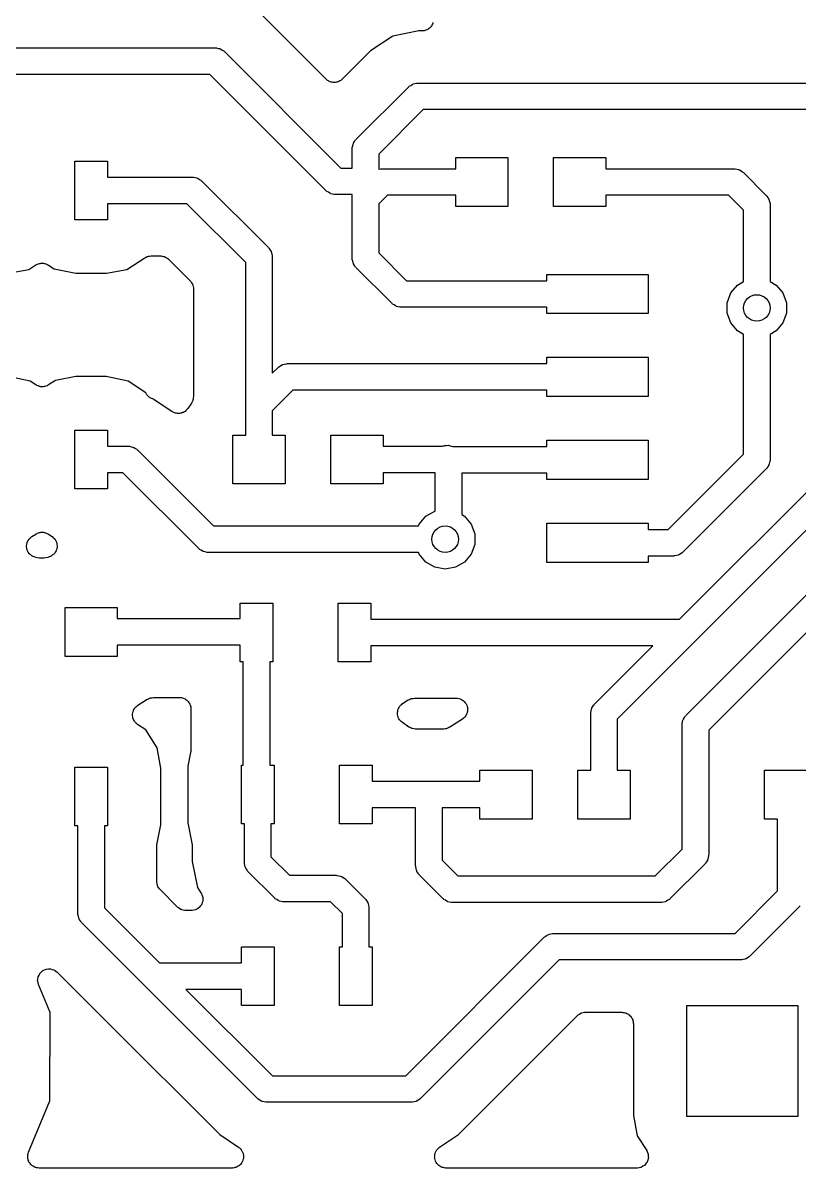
# Model space of a CAD drawing. Extents: x 91.5 to 190, y -113.6 to -60.2.
# Drawn here: x 107.87 to 119.75, y -112.73 to -95.19 of the extents above; entities that cross this region are included whole.
import ezdxf

# ---------------------------------------------------------------- set-up
doc = ezdxf.new("R2010")
doc.units = 0
doc.header["$MEASUREMENT"] = 0
doc.layers.add('BLACK', color=7, linetype='CONTINUOUS')

msp = doc.modelspace()

# ---------------------------------------------------------------- linework, layer by layer
at = {"layer": 'Black'}
for p, q in [((112.506, -96.0572), (111.532, -95.0829)), ((114.133, -95.2146), (114.127, -95.2291)), ((114.14, -95.2013), (114.133, -95.2146)), ((114.143, -95.1862), (114.14, -95.2013)), ((113.927, -95.3168), (113.527, -95.3963)), ((113.975, -95.3168), (113.927, -95.3168)), ((113.991, -95.3141), (113.975, -95.3168)), ((114.006, -95.3141), (113.991, -95.3141)), ((114.02, -95.3089), (114.006, -95.3141)), ((114.035, -95.3062), (114.02, -95.3089)), ((114.049, -95.2985), (114.035, -95.3062)), ((114.063, -95.2933), (114.049, -95.2985)), ((114.075, -95.2834), (114.063, -95.2933)), ((114.088, -95.2757), (114.075, -95.2834)), ((114.098, -95.264), (114.088, -95.2757)), ((114.11, -95.2541), (114.098, -95.264)), ((114.118, -95.2408), (114.11, -95.2541)), ((114.127, -95.2291), (114.118, -95.2408)), ((113.527, -95.3963), (113.188, -95.6229)), ((103.85, -95.5768), (110.81, -95.5768)), ((110.81, -95.5768), (110.819, -95.5784)), ((110.819, -95.5784), (110.828, -95.5776)), ((110.828, -95.5776), (110.853, -95.5844)), ((110.853, -95.5844), (110.879, -95.5891)), ((110.879, -95.5891), (110.887, -95.5935)), ((110.887, -95.5935), (110.896, -95.5958)), ((110.896, -95.5958), (110.918, -95.6111)), ((110.918, -95.6111), (110.941, -95.6243)), ((110.941, -95.6243), (110.946, -95.6312)), ((110.946, -95.6312), (110.954, -95.6363)), ((110.954, -95.6363), (112.734, -97.4168)), ((113.188, -95.6229), (112.754, -96.0572)), ((110.726, -95.9832), (103.934, -95.9832)), ((112.506, -97.7637), (110.726, -95.9832)), ((112.518, -96.066), (112.506, -96.0572)), ((112.529, -96.0768), (112.518, -96.066)), ((112.543, -96.0833), (112.529, -96.0768)), ((112.556, -96.0921), (112.543, -96.0833)), ((112.571, -96.0961), (112.556, -96.0921)), ((112.704, -96.0921), (112.689, -96.0961)), ((112.717, -96.0833), (112.704, -96.0921)), ((112.731, -96.0768), (112.717, -96.0833)), ((112.742, -96.066), (112.731, -96.0768)), ((112.754, -96.0572), (112.742, -96.066)), ((112.585, -96.1026), (112.571, -96.0961)), ((112.6, -96.1039), (112.585, -96.1026)), ((112.615, -96.1079), (112.6, -96.1039)), ((112.63, -96.1066), (112.615, -96.1079)), ((112.645, -96.1079), (112.63, -96.1066)), ((112.66, -96.1039), (112.645, -96.1079)), ((112.675, -96.1026), (112.66, -96.1039)), ((112.689, -96.0961), (112.675, -96.1026)), ((112.966, -96.9763), (113.766, -96.1763)), ((113.766, -96.1763), (113.774, -96.1712)), ((113.774, -96.1712), (113.779, -96.1643)), ((113.779, -96.1643), (113.802, -96.1511)), ((113.802, -96.1511), (113.824, -96.1358)), ((113.824, -96.1358), (113.833, -96.1335)), ((113.833, -96.1335), (113.841, -96.1291)), ((113.841, -96.1291), (113.867, -96.1244)), ((113.867, -96.1244), (113.892, -96.1176)), ((113.892, -96.1176), (113.901, -96.1184)), ((113.901, -96.1184), (113.91, -96.1168)), ((113.91, -96.1168), (120.04, -96.1168)), ((113.994, -96.5232), (113.313, -97.2042)), ((119.956, -96.5232), (113.994, -96.5232)), ((112.907, -97.12), (112.908, -97.1112)), ((112.907, -97.4168), (112.907, -97.12)), ((112.908, -97.1023), (112.914, -97.0767)), ((112.908, -97.1112), (112.908, -97.1023)), ((112.914, -97.0767), (112.919, -97.0505)), ((112.919, -97.0505), (112.924, -97.0428)), ((112.924, -97.0428), (112.926, -97.0341)), ((112.926, -97.0341), (112.941, -97.0124)), ((112.941, -97.0124), (112.954, -96.9894)), ((112.954, -96.9894), (112.961, -96.9836)), ((112.961, -96.9836), (112.966, -96.9763)), ((108.66, -98.21), (108.66, -97.31)), ((108.66, -97.31), (109.16, -97.31)), ((109.16, -97.31), (109.16, -97.5568)), ((113.313, -97.2042), (113.313, -97.4351)), ((114.49, -97.4268), (114.49, -97.255)), ((114.49, -97.255), (115.29, -97.255)), ((115.29, -97.255), (115.29, -98.005)), ((115.99, -98.005), (115.99, -97.255)), ((115.99, -97.255), (116.79, -97.255)), ((116.79, -97.255), (116.79, -97.4268)), ((112.734, -97.4168), (112.907, -97.4168)), ((113.313, -97.4351), (113.317, -97.4344)), ((113.317, -97.4344), (113.342, -97.4276)), ((113.342, -97.4276), (113.351, -97.4284)), ((113.351, -97.4284), (113.36, -97.4268)), ((113.36, -97.4268), (114.49, -97.4268)), ((116.79, -97.4268), (118.75, -97.4268)), ((118.75, -97.4268), (118.759, -97.4284)), ((118.759, -97.4284), (118.768, -97.4276)), ((118.768, -97.4276), (118.793, -97.4344)), ((118.793, -97.4344), (118.819, -97.4391)), ((118.819, -97.4391), (118.827, -97.4435)), ((118.827, -97.4435), (118.836, -97.4458)), ((118.836, -97.4458), (118.858, -97.4611)), ((118.858, -97.4611), (118.881, -97.4743)), ((118.881, -97.4743), (118.886, -97.4812)), ((118.886, -97.4812), (118.894, -97.4863)), ((118.894, -97.4863), (119.244, -97.8363)), ((109.16, -97.5568), (110.46, -97.5568)), ((110.46, -97.5568), (110.469, -97.5584)), ((110.469, -97.5584), (110.478, -97.5576)), ((110.478, -97.5576), (110.503, -97.5644)), ((110.503, -97.5644), (110.529, -97.5691)), ((110.529, -97.5691), (110.537, -97.5735)), ((110.537, -97.5735), (110.546, -97.5758)), ((110.546, -97.5758), (110.568, -97.5911)), ((110.568, -97.5911), (110.591, -97.6043)), ((110.591, -97.6043), (110.596, -97.6112)), ((110.596, -97.6112), (110.604, -97.6163)), ((110.604, -97.6163), (111.624, -98.6363)), ((112.514, -97.7688), (112.506, -97.7637)), ((112.519, -97.7757), (112.514, -97.7688)), ((112.542, -97.7889), (112.519, -97.7757)), ((112.564, -97.8042), (112.542, -97.7889)), ((112.573, -97.8065), (112.564, -97.8042)), ((112.581, -97.8109), (112.573, -97.8065)), ((112.607, -97.8156), (112.581, -97.8109)), ((112.632, -97.8224), (112.607, -97.8156)), ((112.641, -97.8216), (112.632, -97.8224)), ((112.65, -97.8232), (112.641, -97.8216)), ((112.907, -97.8232), (112.65, -97.8232)), ((112.907, -97.88), (112.907, -97.8232)), ((113.444, -97.8332), (113.313, -97.9642)), ((114.49, -97.8332), (113.444, -97.8332)), ((114.49, -98.005), (114.49, -97.8332)), ((118.666, -97.8332), (116.79, -97.8332)), ((116.79, -97.8332), (116.79, -98.005)), ((118.897, -98.0642), (118.666, -97.8332)), ((119.244, -97.8363), (119.249, -97.8436)), ((119.249, -97.8436), (119.256, -97.8494)), ((110.376, -97.9632), (109.16, -97.9632)), ((109.16, -97.9632), (109.16, -98.21)), ((111.277, -98.8642), (110.376, -97.9632)), ((112.907, -97.9), (112.907, -97.88)), ((112.907, -98.8), (112.907, -97.9)), ((113.313, -97.9642), (113.313, -98.7158)), ((115.29, -98.005), (114.49, -98.005)), ((116.79, -98.005), (115.99, -98.005)), ((119.256, -97.8494), (119.269, -97.8724)), ((119.269, -97.8724), (119.284, -97.8941)), ((119.284, -97.8941), (119.286, -97.9028)), ((119.286, -97.9028), (119.291, -97.9105)), ((119.291, -97.9105), (119.296, -97.9367)), ((119.296, -97.9367), (119.302, -97.9623)), ((119.302, -97.9623), (119.302, -97.9712)), ((119.302, -97.9712), (119.303, -97.98)), ((119.303, -97.98), (119.303, -99.1554)), ((118.897, -99.1554), (118.897, -98.0642)), ((109.16, -98.21), (108.66, -98.21)), ((111.624, -98.6363), (111.629, -98.6436)), ((111.629, -98.6436), (111.636, -98.6494)), ((111.636, -98.6494), (111.649, -98.6724)), ((111.649, -98.6724), (111.664, -98.6941)), ((111.664, -98.6941), (111.666, -98.7028)), ((111.666, -98.7028), (111.671, -98.7105)), ((111.671, -98.7105), (111.676, -98.7367)), ((113.313, -98.7158), (113.739, -99.1418)), ((108.064, -98.9006), (108.074, -98.8964)), ((108.074, -98.8964), (108.083, -98.89)), ((108.083, -98.89), (108.102, -98.8847)), ((108.102, -98.8847), (108.12, -98.8771)), ((108.12, -98.8771), (108.131, -98.8765)), ((108.131, -98.8765), (108.142, -98.8736)), ((108.142, -98.8736), (108.161, -98.8751)), ((108.161, -98.8751), (108.181, -98.8741)), ((108.181, -98.8741), (108.191, -98.8774)), ((108.191, -98.8774), (108.202, -98.8782)), ((108.202, -98.8782), (108.22, -98.8863)), ((108.22, -98.8863), (108.239, -98.8922)), ((108.239, -98.8922), (108.248, -98.8988)), ((109.455, -98.9705), (109.734, -98.7911)), ((109.734, -98.7911), (109.752, -98.7836)), ((109.752, -98.7836), (109.769, -98.7738)), ((109.769, -98.7738), (109.78, -98.7718)), ((109.78, -98.7718), (109.79, -98.7675)), ((109.79, -98.7675), (109.81, -98.7666)), ((109.81, -98.7666), (109.829, -98.7632)), ((109.829, -98.7632), (109.972, -98.7632)), ((109.972, -98.7632), (109.979, -98.7645)), ((109.979, -98.7645), (109.987, -98.7639)), ((109.987, -98.7639), (110.009, -98.7698)), ((110.009, -98.7698), (110.032, -98.7738)), ((110.032, -98.7738), (110.038, -98.7776)), ((110.038, -98.7776), (110.046, -98.7796)), ((110.046, -98.7796), (110.065, -98.7928)), ((110.065, -98.7928), (110.085, -98.8043)), ((110.085, -98.8043), (110.09, -98.8102)), ((110.09, -98.8102), (110.096, -98.8146)), ((110.096, -98.8146), (110.425, -99.1441)), ((111.277, -101.05), (111.277, -98.8642)), ((111.676, -98.7367), (111.682, -98.7623)), ((111.682, -98.7623), (111.682, -98.7712)), ((111.682, -98.7712), (111.683, -98.78)), ((111.683, -98.78), (111.683, -100.559)), ((112.908, -98.8088), (112.907, -98.8)), ((112.908, -98.8177), (112.908, -98.8088)), ((112.914, -98.8433), (112.908, -98.8177)), ((112.919, -98.8695), (112.914, -98.8433)), ((112.924, -98.8772), (112.919, -98.8695)), ((112.926, -98.8859), (112.924, -98.8772)), ((112.941, -98.9076), (112.926, -98.8859)), ((107.644, -99.0291), (107.955, -98.9705)), ((107.955, -98.9705), (108.064, -98.9006)), ((108.248, -98.8988), (108.258, -98.9033)), ((108.258, -98.9033), (108.343, -98.9613)), ((108.343, -98.9613), (108.678, -99.0291)), ((108.678, -99.0291), (109.144, -99.0291)), ((109.144, -99.0291), (109.455, -98.9705)), ((112.954, -98.9306), (112.941, -98.9076)), ((112.961, -98.9364), (112.954, -98.9306)), ((112.966, -98.9437), (112.961, -98.9364)), ((113.511, -99.4887), (112.966, -98.9437)), ((115.885, -99.1418), (115.885, -99.045)), ((115.885, -99.045), (117.435, -99.045)), ((117.435, -99.045), (117.435, -99.645)), ((110.425, -99.1441), (110.43, -99.1505)), ((110.43, -99.1505), (110.436, -99.1554)), ((110.436, -99.1554), (110.447, -99.1753)), ((110.447, -99.1753), (110.46, -99.1941)), ((110.46, -99.1941), (110.462, -99.2015)), ((110.462, -99.2015), (110.466, -99.2082)), ((110.466, -99.2082), (110.47, -99.2308)), ((110.47, -99.2308), (110.476, -99.2529)), ((113.739, -99.1418), (115.885, -99.1418)), ((118.703, -99.3305), (118.805, -99.2084)), ((118.805, -99.2084), (118.897, -99.1554)), ((119.303, -99.1554), (119.395, -99.2084)), ((119.395, -99.2084), (119.497, -99.3305)), ((110.476, -99.2529), (110.475, -99.2606)), ((110.475, -99.2606), (110.477, -99.2682)), ((110.477, -99.2682), (110.477, -100.917)), ((118.648, -99.4803), (118.703, -99.3305)), ((119.497, -99.3305), (119.552, -99.4803)), ((113.519, -99.4938), (113.511, -99.4887)), ((113.524, -99.5007), (113.519, -99.4938)), ((113.547, -99.5139), (113.524, -99.5007)), ((113.569, -99.5292), (113.547, -99.5139)), ((113.578, -99.5315), (113.569, -99.5292)), ((113.586, -99.5359), (113.578, -99.5315)), ((113.612, -99.5406), (113.586, -99.5359)), ((113.637, -99.5474), (113.612, -99.5406)), ((113.646, -99.5466), (113.637, -99.5474)), ((113.655, -99.5482), (113.646, -99.5466)), ((115.885, -99.5482), (113.655, -99.5482)), ((115.885, -99.645), (115.885, -99.5482)), ((118.648, -99.6397), (118.648, -99.4803)), ((119.552, -99.4803), (119.552, -99.6397)), ((117.435, -99.645), (115.885, -99.645)), ((118.703, -99.7895), (118.648, -99.6397)), ((119.552, -99.6397), (119.497, -99.7895)), ((118.805, -99.9116), (118.703, -99.7895)), ((118.897, -99.9646), (118.805, -99.9116)), ((119.395, -99.9116), (119.303, -99.9646)), ((119.497, -99.7895), (119.395, -99.9116)), ((118.897, -101.796), (118.897, -99.9646)), ((119.303, -99.9646), (119.303, -101.88)), ((111.683, -100.559), (111.771, -100.471)), ((111.771, -100.471), (111.779, -100.466)), ((111.779, -100.466), (111.784, -100.459)), ((111.784, -100.459), (111.807, -100.446)), ((111.807, -100.446), (111.829, -100.431)), ((111.829, -100.431), (111.838, -100.429)), ((111.838, -100.429), (111.846, -100.424)), ((111.846, -100.424), (111.872, -100.419)), ((111.872, -100.419), (111.897, -100.413)), ((111.897, -100.413), (111.906, -100.413)), ((111.906, -100.413), (111.915, -100.412)), ((111.915, -100.412), (115.885, -100.412)), ((115.885, -100.412), (115.885, -100.315)), ((115.885, -100.315), (117.435, -100.315)), ((117.435, -100.315), (117.435, -100.915)), ((107.977, -100.679), (107.642, -100.611)), ((108.676, -100.611), (108.365, -100.67)), ((109.142, -100.611), (108.676, -100.611)), ((109.477, -100.679), (109.142, -100.611)), ((108.062, -100.737), (107.977, -100.679)), ((108.072, -100.741), (108.062, -100.737)), ((108.081, -100.748), (108.072, -100.741)), ((108.1, -100.754), (108.081, -100.748)), ((108.118, -100.762), (108.1, -100.754)), ((108.129, -100.763), (108.118, -100.762)), ((108.139, -100.766), (108.129, -100.763)), ((108.159, -100.765), (108.139, -100.766)), ((108.178, -100.766), (108.159, -100.765)), ((108.189, -100.763), (108.178, -100.766)), ((108.2, -100.763), (108.189, -100.763)), ((108.218, -100.755), (108.2, -100.763)), ((108.237, -100.75), (108.218, -100.755)), ((108.246, -100.744), (108.237, -100.75)), ((108.256, -100.739), (108.246, -100.744)), ((108.365, -100.67), (108.256, -100.739)), ((109.745, -100.861), (109.477, -100.679)), ((111.999, -100.818), (111.683, -101.134)), ((115.885, -100.818), (111.999, -100.818)), ((115.885, -100.915), (115.885, -100.818)), ((109.757, -100.881), (109.745, -100.861)), ((109.763, -100.888), (109.757, -100.881)), ((109.768, -100.896), (109.763, -100.888)), ((109.784, -100.91), (109.768, -100.896)), ((109.798, -100.925), (109.784, -100.91)), ((109.807, -100.93), (109.798, -100.925)), ((109.814, -100.936), (109.807, -100.93)), ((109.834, -100.944), (109.814, -100.936)), ((109.853, -100.953), (109.834, -100.944)), ((109.859, -100.954), (109.853, -100.953)), ((110.147, -101.146), (109.859, -100.954)), ((110.455, -100.996), (110.446, -101.016)), ((110.466, -100.977), (110.455, -100.996)), ((110.468, -100.968), (110.466, -100.977)), ((110.471, -100.96), (110.468, -100.968)), ((110.473, -100.938), (110.471, -100.96)), ((110.477, -100.917), (110.473, -100.938)), ((117.435, -100.915), (115.885, -100.915)), ((110.16, -101.152), (110.147, -101.146)), ((110.172, -101.16), (110.16, -101.152)), ((110.188, -101.164), (110.172, -101.16)), ((110.203, -101.171), (110.188, -101.164)), ((110.217, -101.172), (110.203, -101.171)), ((110.231, -101.175), (110.217, -101.172)), ((110.247, -101.174), (110.231, -101.175)), ((110.263, -101.175), (110.247, -101.174)), ((110.277, -101.171), (110.263, -101.175)), ((110.292, -101.169), (110.277, -101.171)), ((110.306, -101.162), (110.292, -101.169)), ((110.322, -101.158), (110.306, -101.162)), ((110.333, -101.149), (110.322, -101.158)), ((110.347, -101.143), (110.333, -101.149)), ((110.358, -101.131), (110.347, -101.143)), ((110.371, -101.122), (110.358, -101.131)), ((110.379, -101.11), (110.371, -101.122)), ((110.389, -101.099), (110.379, -101.11)), ((110.446, -101.016), (110.389, -101.099)), ((111.277, -101.505), (111.277, -101.05)), ((111.683, -101.134), (111.683, -101.505)), ((108.66, -102.33), (108.66, -101.43)), ((108.66, -101.43), (109.16, -101.43)), ((109.16, -101.43), (109.16, -101.677)), ((111.08, -102.255), (111.08, -101.505)), ((111.08, -101.505), (111.277, -101.505)), ((111.683, -101.505), (111.88, -101.505)), ((111.88, -101.505), (111.88, -102.255)), ((112.58, -102.255), (112.58, -101.505)), ((112.58, -101.505), (113.38, -101.505)), ((113.38, -101.505), (113.38, -101.677)), ((109.16, -101.677), (109.48, -101.677)), ((109.48, -101.677), (109.489, -101.678)), ((109.489, -101.678), (109.498, -101.678)), ((109.498, -101.678), (109.523, -101.684)), ((109.523, -101.684), (109.549, -101.689)), ((109.549, -101.689), (109.557, -101.694)), ((109.557, -101.694), (109.566, -101.696)), ((109.566, -101.696), (109.588, -101.711)), ((113.38, -101.677), (114.29, -101.677)), ((114.29, -101.677), (114.307, -101.669)), ((114.307, -101.669), (114.316, -101.668)), ((114.316, -101.668), (114.325, -101.665)), ((114.325, -101.665), (114.351, -101.665)), ((114.351, -101.665), (114.378, -101.663)), ((114.378, -101.663), (114.386, -101.665)), ((114.386, -101.665), (114.395, -101.665)), ((114.395, -101.665), (114.42, -101.674)), ((114.42, -101.674), (114.446, -101.681)), ((114.446, -101.681), (114.447, -101.682)), ((114.447, -101.682), (115.885, -101.682)), ((115.885, -101.682), (115.885, -101.585)), ((115.885, -101.585), (117.435, -101.585)), ((117.435, -101.585), (117.435, -102.185)), ((109.588, -101.711), (109.611, -101.724)), ((109.611, -101.724), (109.616, -101.731)), ((109.616, -101.731), (109.624, -101.736)), ((109.624, -101.736), (110.784, -102.897)), ((117.741, -102.952), (118.897, -101.796)), ((117.916, -104.327), (120.501, -101.741)), ((119.244, -102.024), (117.969, -103.299)), ((119.249, -102.016), (119.244, -102.024)), ((119.256, -102.011), (119.249, -102.016)), ((119.269, -101.988), (119.256, -102.011)), ((119.284, -101.966), (119.269, -101.988)), ((119.286, -101.957), (119.284, -101.966)), ((119.291, -101.949), (119.286, -101.957)), ((119.296, -101.923), (119.291, -101.949)), ((119.302, -101.898), (119.296, -101.923)), ((119.303, -101.88), (119.302, -101.889)), ((119.302, -101.889), (119.302, -101.898)), ((109.396, -102.083), (109.16, -102.083)), ((109.16, -102.083), (109.16, -102.33)), ((110.556, -103.244), (109.396, -102.083)), ((114.177, -102.083), (113.38, -102.083)), ((113.38, -102.083), (113.38, -102.255)), ((114.177, -102.668), (114.177, -102.083)), ((115.885, -102.088), (114.583, -102.088)), ((114.583, -102.088), (114.583, -102.724)), ((115.885, -102.185), (115.885, -102.088)), ((117.435, -102.185), (115.885, -102.185)), ((120.729, -102.088), (118.144, -104.674)), ((109.16, -102.33), (108.66, -102.33)), ((111.88, -102.255), (111.08, -102.255)), ((113.38, -102.255), (112.58, -102.255)), ((113.933, -102.871), (114.035, -102.748)), ((114.035, -102.748), (114.173, -102.669)), ((114.173, -102.669), (114.177, -102.668)), ((114.583, -102.724), (114.625, -102.748)), ((114.625, -102.748), (114.727, -102.871)), ((110.784, -102.897), (113.923, -102.897)), ((113.923, -102.897), (113.933, -102.871)), ((114.727, -102.871), (114.782, -103.02)), ((115.885, -103.455), (115.885, -102.855)), ((115.885, -102.855), (117.435, -102.855)), ((117.435, -102.855), (117.435, -102.952)), ((107.946, -103.124), (107.957, -103.102)), ((107.957, -103.102), (107.961, -103.098)), ((107.961, -103.098), (107.965, -103.092)), ((107.965, -103.092), (107.984, -103.077)), ((107.984, -103.077), (108.001, -103.061)), ((108.001, -103.061), (108.064, -103.021)), ((108.064, -103.021), (108.074, -103.016)), ((108.074, -103.016), (108.083, -103.01)), ((108.083, -103.01), (108.102, -103.005)), ((108.102, -103.005), (108.12, -102.997)), ((108.12, -102.997), (108.131, -102.997)), ((108.131, -102.997), (108.142, -102.994)), ((108.142, -102.994), (108.161, -102.995)), ((108.161, -102.995), (108.181, -102.994)), ((108.181, -102.994), (108.191, -102.997)), ((108.191, -102.997), (108.202, -102.998)), ((108.202, -102.998), (108.22, -103.006)), ((108.22, -103.006), (108.239, -103.012)), ((108.239, -103.012), (108.248, -103.019)), ((108.248, -103.019), (108.258, -103.023)), ((108.258, -103.023), (108.313, -103.061)), ((108.313, -103.061), (108.33, -103.077)), ((108.33, -103.077), (108.347, -103.092)), ((108.347, -103.092), (108.351, -103.098)), ((108.351, -103.098), (108.357, -103.104)), ((108.357, -103.104), (108.367, -103.124)), ((114.782, -103.02), (114.782, -103.18)), ((117.435, -102.952), (117.741, -102.952)), ((118.016, -105.796), (120.801, -103.011)), ((107.921, -103.204), (107.926, -103.18)), ((107.922, -103.21), (107.921, -103.204)), ((107.921, -103.217), (107.922, -103.21)), ((107.926, -103.24), (107.921, -103.217)), ((107.926, -103.18), (107.929, -103.156)), ((107.93, -103.264), (107.926, -103.24)), ((107.929, -103.156), (107.932, -103.151)), ((107.933, -103.27), (107.93, -103.264)), ((107.932, -103.151), (107.933, -103.144)), ((107.933, -103.144), (107.946, -103.124)), ((107.935, -103.276), (107.933, -103.27)), ((107.948, -103.297), (107.935, -103.276)), ((108.374, -103.278), (108.361, -103.297)), ((108.367, -103.124), (108.378, -103.144)), ((108.376, -103.271), (108.374, -103.278)), ((108.38, -103.264), (108.376, -103.271)), ((108.378, -103.144), (108.38, -103.152)), ((108.38, -103.152), (108.383, -103.159)), ((108.384, -103.242), (108.38, -103.264)), ((108.383, -103.159), (108.385, -103.181)), ((108.389, -103.219), (108.384, -103.242)), ((108.385, -103.181), (108.39, -103.204)), ((108.39, -103.204), (108.388, -103.212)), ((108.388, -103.212), (108.389, -103.219)), ((110.564, -103.249), (110.556, -103.244)), ((110.569, -103.256), (110.564, -103.249)), ((110.592, -103.269), (110.569, -103.256)), ((110.614, -103.284), (110.592, -103.269)), ((114.782, -103.18), (114.727, -103.329)), ((107.959, -103.318), (107.948, -103.297)), ((107.964, -103.322), (107.959, -103.318)), ((107.968, -103.328), (107.964, -103.322)), ((107.987, -103.342), (107.968, -103.328)), ((108.005, -103.358), (107.987, -103.342)), ((108.011, -103.36), (108.005, -103.358)), ((108.016, -103.364), (108.011, -103.36)), ((108.039, -103.372), (108.016, -103.364)), ((108.062, -103.38), (108.039, -103.372)), ((108.113, -103.391), (108.062, -103.38)), ((108.118, -103.391), (108.113, -103.391)), ((108.12, -103.392), (108.118, -103.391)), ((108.121, -103.392), (108.12, -103.392)), ((108.126, -103.393), (108.121, -103.392)), ((108.15, -103.392), (108.126, -103.393)), ((108.174, -103.392), (108.15, -103.392)), ((108.178, -103.391), (108.174, -103.392)), ((108.181, -103.391), (108.178, -103.391)), ((108.185, -103.39), (108.181, -103.391)), ((108.187, -103.39), (108.185, -103.39)), ((108.247, -103.379), (108.187, -103.39)), ((108.187, -103.39), (108.187, -103.39)), ((108.268, -103.37), (108.247, -103.379)), ((108.29, -103.364), (108.268, -103.37)), ((108.296, -103.36), (108.29, -103.364)), ((108.304, -103.357), (108.296, -103.36)), ((108.321, -103.342), (108.304, -103.357)), ((108.34, -103.329), (108.321, -103.342)), ((108.344, -103.322), (108.34, -103.329)), ((108.35, -103.317), (108.344, -103.322)), ((108.361, -103.297), (108.35, -103.317)), ((110.623, -103.286), (110.614, -103.284)), ((110.631, -103.291), (110.623, -103.286)), ((110.657, -103.296), (110.631, -103.291)), ((110.682, -103.302), (110.657, -103.296)), ((110.691, -103.302), (110.682, -103.302)), ((110.7, -103.303), (110.691, -103.302)), ((113.923, -103.303), (110.7, -103.303)), ((113.933, -103.329), (113.923, -103.303)), ((114.035, -103.452), (113.933, -103.329)), ((114.173, -103.531), (114.035, -103.452)), ((114.625, -103.452), (114.487, -103.531)), ((114.727, -103.329), (114.625, -103.452)), ((117.435, -103.455), (115.885, -103.455)), ((117.825, -103.358), (117.435, -103.358)), ((117.435, -103.358), (117.435, -103.455)), ((117.834, -103.357), (117.825, -103.358)), ((117.843, -103.357), (117.834, -103.357)), ((117.868, -103.351), (117.843, -103.357)), ((117.894, -103.346), (117.868, -103.351)), ((117.902, -103.341), (117.894, -103.346)), ((117.911, -103.339), (117.902, -103.341)), ((117.933, -103.324), (117.911, -103.339)), ((117.956, -103.311), (117.933, -103.324)), ((117.961, -103.304), (117.956, -103.311)), ((117.969, -103.299), (117.961, -103.304)), ((121.029, -103.358), (118.363, -106.024)), ((114.33, -103.559), (114.173, -103.531)), ((114.487, -103.531), (114.33, -103.559)), ((108.51, -104.895), (108.51, -104.145)), ((108.51, -104.145), (109.31, -104.145)), ((109.31, -104.145), (109.31, -104.317)), ((111.19, -104.317), (111.19, -104.08)), ((111.19, -104.08), (111.69, -104.08)), ((111.69, -104.08), (111.69, -104.98)), ((112.69, -104.98), (112.69, -104.08)), ((112.69, -104.08), (113.19, -104.08)), ((113.19, -104.08), (113.19, -104.327)), ((109.31, -104.317), (111.19, -104.317)), ((113.19, -104.327), (116.49, -104.327)), ((116.49, -104.327), (117.04, -104.327)), ((117.04, -104.327), (117.916, -104.327)), ((118.144, -104.674), (116.963, -105.854)), ((111.19, -104.723), (109.31, -104.723)), ((109.31, -104.723), (109.31, -104.895)), ((111.19, -104.98), (111.19, -104.723)), ((113.19, -104.733), (113.19, -104.98)), ((116.49, -104.733), (113.19, -104.733)), ((117.04, -104.733), (116.49, -104.733)), ((116.616, -105.626), (117.509, -104.733)), ((117.509, -104.733), (117.04, -104.733)), ((109.31, -104.895), (108.51, -104.895)), ((111.237, -104.98), (111.19, -104.98)), ((111.237, -106.56), (111.237, -104.98)), ((111.69, -104.98), (111.643, -104.98)), ((111.643, -104.98), (111.643, -106.56)), ((113.19, -104.98), (112.69, -104.98)), ((109.624, -105.644), (109.768, -105.551)), ((109.768, -105.551), (109.786, -105.544)), ((109.786, -105.544), (109.802, -105.534)), ((109.802, -105.534), (109.813, -105.532)), ((109.813, -105.532), (109.824, -105.528)), ((109.824, -105.528), (109.843, -105.527)), ((109.843, -105.527), (109.862, -105.523)), ((109.862, -105.523), (110.261, -105.523)), ((110.261, -105.523), (110.276, -105.526)), ((110.276, -105.526), (110.292, -105.526)), ((110.292, -105.526), (110.306, -105.531)), ((110.306, -105.531), (110.321, -105.534)), ((110.321, -105.534), (110.335, -105.541)), ((110.335, -105.541), (110.349, -105.547)), ((110.349, -105.547), (110.361, -105.557)), ((110.361, -105.557), (110.374, -105.564)), ((113.678, -105.616), (113.764, -105.561)), ((113.764, -105.561), (113.782, -105.554)), ((113.782, -105.554), (113.799, -105.544)), ((113.799, -105.544), (113.81, -105.542)), ((113.81, -105.542), (113.82, -105.538)), ((113.82, -105.538), (113.84, -105.537)), ((113.84, -105.537), (113.859, -105.533)), ((113.859, -105.533), (114.498, -105.533)), ((114.498, -105.533), (114.509, -105.535)), ((114.509, -105.535), (114.52, -105.535)), ((114.52, -105.535), (114.539, -105.54)), ((114.539, -105.54), (114.558, -105.544)), ((114.558, -105.544), (114.568, -105.549)), ((114.568, -105.549), (114.578, -105.553)), ((114.578, -105.553), (114.594, -105.564)), ((109.551, -105.739), (109.556, -105.729)), ((109.556, -105.729), (109.559, -105.719)), ((109.559, -105.719), (109.57, -105.703)), ((109.57, -105.703), (109.579, -105.685)), ((109.579, -105.685), (109.587, -105.678)), ((109.587, -105.678), (109.593, -105.668)), ((109.593, -105.668), (109.609, -105.657)), ((109.609, -105.657), (109.624, -105.644)), ((110.374, -105.564), (110.384, -105.576)), ((110.384, -105.576), (110.396, -105.586)), ((110.396, -105.586), (110.403, -105.599)), ((110.403, -105.599), (110.413, -105.611)), ((110.413, -105.611), (110.419, -105.625)), ((110.419, -105.625), (110.426, -105.639)), ((110.426, -105.639), (110.429, -105.654)), ((110.429, -105.654), (110.434, -105.668)), ((110.434, -105.668), (110.434, -105.684)), ((110.434, -105.684), (110.437, -105.699)), ((110.437, -105.699), (110.437, -106.333)), ((113.598, -105.751), (113.603, -105.732)), ((113.603, -105.732), (113.605, -105.712)), ((113.605, -105.712), (113.61, -105.702)), ((113.61, -105.702), (113.613, -105.692)), ((113.613, -105.692), (113.624, -105.675)), ((113.624, -105.675), (113.633, -105.658)), ((113.633, -105.658), (113.641, -105.65)), ((113.641, -105.65), (113.648, -105.641)), ((113.648, -105.641), (113.664, -105.63)), ((113.664, -105.63), (113.678, -105.616)), ((114.594, -105.564), (114.611, -105.574)), ((114.611, -105.574), (114.618, -105.583)), ((114.618, -105.583), (114.627, -105.59)), ((114.627, -105.59), (114.637, -105.606)), ((114.637, -105.606), (114.65, -105.621)), ((114.65, -105.621), (114.654, -105.631)), ((114.654, -105.631), (114.66, -105.641)), ((114.66, -105.641), (114.664, -105.66)), ((114.664, -105.66), (114.671, -105.678)), ((114.671, -105.678), (114.671, -105.689)), ((114.671, -105.689), (114.673, -105.7)), ((114.673, -105.7), (114.671, -105.72)), ((114.671, -105.72), (114.671, -105.739)), ((116.558, -105.752), (116.564, -105.727)), ((116.564, -105.727), (116.569, -105.701)), ((116.569, -105.701), (116.574, -105.693)), ((116.574, -105.693), (116.576, -105.684)), ((116.576, -105.684), (116.591, -105.662)), ((116.591, -105.662), (116.604, -105.639)), ((116.604, -105.639), (116.611, -105.634)), ((116.611, -105.634), (116.616, -105.626)), ((109.543, -105.8), (109.545, -105.789)), ((109.548, -105.819), (109.543, -105.8)), ((109.544, -105.778), (109.549, -105.759)), ((109.545, -105.789), (109.544, -105.778)), ((109.55, -105.839), (109.548, -105.819)), ((109.549, -105.759), (109.551, -105.739)), ((109.555, -105.848), (109.55, -105.839)), ((109.557, -105.859), (109.555, -105.848)), ((109.568, -105.876), (109.557, -105.859)), ((109.576, -105.893), (109.568, -105.876)), ((109.584, -105.901), (109.576, -105.893)), ((109.59, -105.91), (109.584, -105.901)), ((109.606, -105.922), (109.59, -105.91)), ((113.599, -105.762), (113.598, -105.751)), ((113.598, -105.772), (113.599, -105.762)), ((113.602, -105.792), (113.598, -105.772)), ((113.604, -105.811), (113.602, -105.792)), ((113.609, -105.821), (113.604, -105.811)), ((113.611, -105.832), (113.609, -105.821)), ((113.622, -105.849), (113.611, -105.832)), ((113.63, -105.866), (113.622, -105.849)), ((113.638, -105.874), (113.63, -105.866)), ((113.644, -105.883), (113.638, -105.874)), ((113.66, -105.895), (113.644, -105.883)), ((113.674, -105.909), (113.66, -105.895)), ((113.772, -105.976), (113.674, -105.909)), ((114.593, -105.856), (114.402, -105.979)), ((114.601, -105.849), (114.593, -105.856)), ((114.611, -105.843), (114.601, -105.849)), ((114.623, -105.828), (114.611, -105.843)), ((114.638, -105.815), (114.623, -105.828)), ((114.643, -105.805), (114.638, -105.815)), ((114.65, -105.796), (114.643, -105.805)), ((114.657, -105.778), (114.65, -105.796)), ((114.666, -105.761), (114.657, -105.778)), ((114.667, -105.75), (114.666, -105.761)), ((114.671, -105.739), (114.667, -105.75)), ((116.557, -105.77), (116.558, -105.761)), ((116.557, -106.635), (116.557, -105.77)), ((116.558, -105.761), (116.558, -105.752)), ((116.963, -105.854), (116.963, -106.635)), ((117.958, -105.922), (117.964, -105.897)), ((117.964, -105.897), (117.969, -105.871)), ((117.969, -105.871), (117.974, -105.863)), ((117.974, -105.863), (117.976, -105.854)), ((117.976, -105.854), (117.991, -105.832)), ((117.991, -105.832), (118.004, -105.809)), ((118.004, -105.809), (118.011, -105.804)), ((118.011, -105.804), (118.016, -105.796)), ((109.62, -105.936), (109.606, -105.922)), ((109.745, -106.021), (109.62, -105.936)), ((109.92, -106.295), (109.745, -106.021)), ((113.792, -105.985), (113.772, -105.976)), ((113.811, -105.996), (113.792, -105.985)), ((113.82, -105.998), (113.811, -105.996)), ((113.828, -106.001), (113.82, -105.998)), ((113.85, -106.003), (113.828, -106.001)), ((113.871, -106.007), (113.85, -106.003)), ((114.308, -106.007), (113.871, -106.007)), ((114.327, -106.003), (114.308, -106.007)), ((114.346, -106.002), (114.327, -106.003)), ((114.357, -105.998), (114.346, -106.002)), ((114.368, -105.996), (114.357, -105.998)), ((114.384, -105.986), (114.368, -105.996)), ((114.402, -105.979), (114.384, -105.986)), ((117.957, -105.94), (117.958, -105.931)), ((117.957, -107.846), (117.957, -105.94)), ((117.958, -105.931), (117.958, -105.922)), ((118.363, -106.024), (118.363, -107.93)), ((109.979, -106.606), (109.92, -106.295)), ((110.433, -106.368), (110.391, -106.578)), ((110.434, -106.351), (110.433, -106.368)), ((110.437, -106.333), (110.434, -106.351)), ((108.66, -107.49), (108.66, -106.59)), ((108.66, -106.59), (109.16, -106.59)), ((109.16, -106.59), (109.16, -107.49)), ((109.979, -107.472), (109.979, -106.606)), ((110.391, -106.578), (110.391, -107.444)), ((111.21, -107.46), (111.21, -106.56)), ((111.21, -106.56), (111.237, -106.56)), ((111.643, -106.56), (111.71, -106.56)), ((111.71, -106.56), (111.71, -107.46)), ((112.71, -107.46), (112.71, -106.56)), ((112.71, -106.56), (113.21, -106.56)), ((113.21, -106.56), (113.21, -106.807)), ((114.86, -106.635), (115.66, -106.635)), ((114.86, -106.807), (114.86, -106.635)), ((115.66, -106.635), (115.66, -107.385)), ((116.36, -107.385), (116.36, -106.635)), ((116.36, -106.635), (116.557, -106.635)), ((116.963, -106.635), (117.16, -106.635)), ((117.16, -106.635), (117.16, -107.385)), ((119.22, -107.385), (119.22, -106.635)), ((119.22, -106.635), (120.02, -106.635)), ((113.21, -106.807), (114.08, -106.807)), ((114.08, -106.807), (114.86, -106.807)), ((113.877, -107.213), (113.21, -107.213)), ((113.21, -107.213), (113.21, -107.46)), ((113.877, -108.1), (113.877, -107.213)), ((114.86, -107.213), (114.283, -107.213)), ((114.283, -107.213), (114.283, -108.016)), ((114.86, -107.385), (114.86, -107.213)), ((108.707, -107.49), (108.66, -107.49)), ((108.707, -108.83), (108.707, -107.49)), ((109.16, -107.49), (109.113, -107.49)), ((109.113, -107.49), (109.113, -108.746)), ((109.917, -107.781), (109.979, -107.472)), ((110.391, -107.444), (110.454, -107.778)), ((111.257, -107.46), (111.21, -107.46)), ((111.257, -108.05), (111.257, -107.46)), ((111.71, -107.46), (111.663, -107.46)), ((111.663, -107.46), (111.663, -107.966)), ((113.21, -107.46), (112.71, -107.46)), ((115.66, -107.385), (114.86, -107.385)), ((117.16, -107.385), (116.36, -107.385)), ((119.417, -107.385), (119.22, -107.385)), ((119.417, -108.486), (119.417, -107.385)), ((109.913, -107.815), (109.916, -107.798)), ((109.913, -108.342), (109.913, -107.815)), ((109.916, -107.798), (109.917, -107.781)), ((110.454, -107.778), (110.454, -107.794)), ((110.454, -107.794), (110.457, -107.81)), ((110.457, -107.81), (110.457, -108.033)), ((111.663, -107.966), (111.944, -108.247)), ((114.283, -108.016), (114.524, -108.257)), ((117.546, -108.257), (117.957, -107.846)), ((118.344, -108.016), (118.329, -108.038)), ((118.346, -108.007), (118.344, -108.016)), ((118.351, -107.999), (118.346, -108.007)), ((118.356, -107.973), (118.351, -107.999)), ((118.362, -107.948), (118.356, -107.973)), ((118.363, -107.93), (118.362, -107.939)), ((118.362, -107.939), (118.362, -107.948)), ((110.457, -108.033), (110.536, -108.433)), ((111.258, -108.059), (111.257, -108.05)), ((111.258, -108.068), (111.258, -108.059)), ((111.264, -108.093), (111.258, -108.068)), ((111.269, -108.119), (111.264, -108.093)), ((111.274, -108.127), (111.269, -108.119)), ((111.276, -108.136), (111.274, -108.127)), ((111.291, -108.158), (111.276, -108.136)), ((111.304, -108.181), (111.291, -108.158)), ((111.311, -108.186), (111.304, -108.181)), ((111.316, -108.194), (111.311, -108.186)), ((113.878, -108.109), (113.877, -108.1)), ((113.878, -108.118), (113.878, -108.109)), ((113.884, -108.143), (113.878, -108.118)), ((113.889, -108.169), (113.884, -108.143)), ((113.894, -108.177), (113.889, -108.169)), ((113.896, -108.186), (113.894, -108.177)), ((113.911, -108.208), (113.896, -108.186)), ((118.304, -108.074), (117.774, -108.604)), ((118.309, -108.066), (118.304, -108.074)), ((118.316, -108.061), (118.309, -108.066)), ((118.329, -108.038), (118.316, -108.061)), ((109.915, -108.349), (109.913, -108.342)), ((109.914, -108.357), (109.915, -108.349)), ((109.92, -108.379), (109.914, -108.357)), ((111.716, -108.594), (111.316, -108.194)), ((111.944, -108.247), (112.66, -108.247)), ((112.66, -108.247), (112.669, -108.248)), ((112.669, -108.248), (112.678, -108.248)), ((112.678, -108.248), (112.703, -108.254)), ((112.703, -108.254), (112.729, -108.259)), ((112.729, -108.259), (112.737, -108.264)), ((112.737, -108.264), (112.746, -108.266)), ((112.746, -108.266), (112.768, -108.281)), ((112.768, -108.281), (112.791, -108.294)), ((112.791, -108.294), (112.796, -108.301)), ((112.796, -108.301), (112.804, -108.306)), ((112.804, -108.306), (113.104, -108.606)), ((113.924, -108.231), (113.911, -108.208)), ((113.931, -108.236), (113.924, -108.231)), ((113.936, -108.244), (113.931, -108.236)), ((114.296, -108.604), (113.936, -108.244)), ((114.524, -108.257), (117.546, -108.257)), ((109.924, -108.402), (109.92, -108.379)), ((109.928, -108.408), (109.924, -108.402)), ((109.93, -108.416), (109.928, -108.408)), ((109.943, -108.435), (109.93, -108.416)), ((109.954, -108.455), (109.943, -108.435)), ((109.96, -108.46), (109.954, -108.455)), ((109.965, -108.466), (109.96, -108.46)), ((110.234, -108.735), (109.965, -108.466)), ((110.536, -108.433), (110.591, -108.514)), ((110.591, -108.514), (110.593, -108.519)), ((110.593, -108.519), (110.597, -108.524)), ((110.597, -108.524), (110.605, -108.547)), ((118.766, -109.137), (119.417, -108.486)), ((110.581, -108.718), (110.566, -108.738)), ((110.597, -108.699), (110.581, -108.718)), ((110.599, -108.694), (110.597, -108.699)), ((110.602, -108.689), (110.599, -108.694)), ((110.609, -108.665), (110.602, -108.689)), ((110.605, -108.547), (110.615, -108.57)), ((110.618, -108.642), (110.609, -108.665)), ((110.615, -108.57), (110.616, -108.575)), ((110.616, -108.575), (110.618, -108.581)), ((110.618, -108.581), (110.618, -108.606)), ((110.618, -108.606), (110.619, -108.63)), ((110.619, -108.63), (110.618, -108.636)), ((110.618, -108.636), (110.618, -108.642)), ((111.724, -108.599), (111.716, -108.594)), ((111.729, -108.606), (111.724, -108.599)), ((111.752, -108.619), (111.729, -108.606)), ((111.774, -108.634), (111.752, -108.619)), ((111.783, -108.636), (111.774, -108.634)), ((111.791, -108.641), (111.783, -108.636)), ((111.817, -108.646), (111.791, -108.641)), ((111.842, -108.652), (111.817, -108.646)), ((111.851, -108.652), (111.842, -108.652)), ((111.86, -108.653), (111.851, -108.652)), ((112.576, -108.653), (111.86, -108.653)), ((112.757, -108.834), (112.576, -108.653)), ((113.104, -108.606), (113.109, -108.614)), ((113.109, -108.614), (113.116, -108.619)), ((113.116, -108.619), (113.129, -108.642)), ((113.129, -108.642), (113.144, -108.664)), ((113.144, -108.664), (113.146, -108.673)), ((113.146, -108.673), (113.151, -108.681)), ((113.151, -108.681), (113.156, -108.707)), ((113.156, -108.707), (113.162, -108.732)), ((114.304, -108.609), (114.296, -108.604)), ((114.309, -108.616), (114.304, -108.609)), ((114.332, -108.629), (114.309, -108.616)), ((114.354, -108.644), (114.332, -108.629)), ((114.363, -108.646), (114.354, -108.644)), ((114.371, -108.651), (114.363, -108.646)), ((114.397, -108.656), (114.371, -108.651)), ((114.422, -108.662), (114.397, -108.656)), ((114.431, -108.662), (114.422, -108.662)), ((114.44, -108.663), (114.431, -108.662)), ((117.63, -108.663), (114.44, -108.663)), ((117.639, -108.662), (117.63, -108.663)), ((117.648, -108.662), (117.639, -108.662)), ((117.673, -108.656), (117.648, -108.662)), ((117.699, -108.651), (117.673, -108.656)), ((117.707, -108.646), (117.699, -108.651)), ((117.716, -108.644), (117.707, -108.646)), ((117.738, -108.629), (117.716, -108.644)), ((117.761, -108.616), (117.738, -108.629)), ((117.766, -108.609), (117.761, -108.616)), ((117.774, -108.604), (117.766, -108.609)), ((119.764, -108.714), (118.994, -109.484)), ((108.708, -108.839), (108.707, -108.83)), ((108.708, -108.848), (108.708, -108.839)), ((108.714, -108.873), (108.708, -108.848)), ((108.719, -108.899), (108.714, -108.873)), ((109.113, -108.746), (109.954, -109.587)), ((110.24, -108.74), (110.234, -108.735)), ((110.245, -108.746), (110.24, -108.74)), ((110.265, -108.757), (110.245, -108.746)), ((110.284, -108.77), (110.265, -108.757)), ((110.292, -108.772), (110.284, -108.77)), ((110.298, -108.776), (110.292, -108.772)), ((110.321, -108.78), (110.298, -108.776)), ((110.343, -108.786), (110.321, -108.78)), ((110.351, -108.785), (110.343, -108.786)), ((110.358, -108.787), (110.351, -108.785)), ((110.445, -108.787), (110.358, -108.787)), ((110.45, -108.786), (110.445, -108.787)), ((110.456, -108.786), (110.45, -108.786)), ((110.48, -108.781), (110.456, -108.786)), ((110.505, -108.776), (110.48, -108.781)), ((110.51, -108.773), (110.505, -108.776)), ((110.515, -108.772), (110.51, -108.773)), ((110.536, -108.758), (110.515, -108.772)), ((110.557, -108.746), (110.536, -108.758)), ((110.561, -108.741), (110.557, -108.746)), ((110.566, -108.738), (110.561, -108.741)), ((112.757, -109.34), (112.757, -108.834)), ((113.162, -108.732), (113.162, -108.741)), ((113.162, -108.741), (113.163, -108.75)), ((113.163, -108.75), (113.163, -109.34)), ((108.724, -108.907), (108.719, -108.899)), ((108.726, -108.916), (108.724, -108.907)), ((108.741, -108.938), (108.726, -108.916)), ((108.754, -108.961), (108.741, -108.938)), ((108.761, -108.966), (108.754, -108.961)), ((108.766, -108.974), (108.761, -108.966)), ((109.726, -109.934), (108.766, -108.974)), ((113.726, -111.317), (115.846, -109.196)), ((115.846, -109.196), (115.854, -109.191)), ((115.854, -109.191), (115.859, -109.184)), ((115.859, -109.184), (115.882, -109.171)), ((115.882, -109.171), (115.904, -109.156)), ((115.904, -109.156), (115.913, -109.154)), ((115.913, -109.154), (115.921, -109.149)), ((115.921, -109.149), (115.947, -109.144)), ((115.947, -109.144), (115.972, -109.138)), ((115.972, -109.138), (115.981, -109.138)), ((115.981, -109.138), (115.99, -109.137)), ((115.99, -109.137), (118.766, -109.137)), ((111.21, -109.587), (111.21, -109.34)), ((111.21, -109.34), (111.71, -109.34)), ((111.71, -109.34), (111.71, -110.24)), ((112.71, -110.24), (112.71, -109.34)), ((112.71, -109.34), (112.757, -109.34)), ((113.163, -109.34), (113.21, -109.34)), ((113.21, -109.34), (113.21, -110.24)), ((109.954, -109.587), (111.21, -109.587)), ((116.074, -109.543), (113.954, -111.664)), ((118.85, -109.543), (116.074, -109.543)), ((118.859, -109.542), (118.85, -109.543)), ((118.868, -109.542), (118.859, -109.542)), ((118.893, -109.536), (118.868, -109.542)), ((118.919, -109.531), (118.893, -109.536)), ((118.927, -109.526), (118.919, -109.531)), ((118.936, -109.524), (118.927, -109.526)), ((118.958, -109.509), (118.936, -109.524)), ((118.981, -109.496), (118.958, -109.509)), ((118.986, -109.489), (118.981, -109.496)), ((118.994, -109.484), (118.986, -109.489)), ((108.112, -109.777), (108.123, -109.753)), ((108.123, -109.753), (108.126, -109.75)), ((108.126, -109.75), (108.128, -109.747)), ((108.128, -109.747), (108.147, -109.729)), ((108.147, -109.729), (108.166, -109.71)), ((108.166, -109.71), (108.17, -109.708)), ((108.17, -109.708), (108.173, -109.706)), ((108.173, -109.706), (108.197, -109.695)), ((108.197, -109.695), (108.221, -109.684)), ((108.221, -109.684), (108.225, -109.684)), ((108.225, -109.684), (108.229, -109.682)), ((108.229, -109.682), (108.256, -109.681)), ((108.256, -109.681), (108.282, -109.679)), ((108.282, -109.679), (108.286, -109.68)), ((108.286, -109.68), (108.29, -109.68)), ((108.29, -109.68), (108.315, -109.688)), ((108.315, -109.688), (108.341, -109.695)), ((108.341, -109.695), (108.344, -109.697)), ((108.344, -109.697), (108.348, -109.698)), ((108.348, -109.698), (108.369, -109.714)), ((108.369, -109.714), (108.391, -109.73)), ((108.391, -109.73), (109.161, -110.499)), ((108.091, -109.861), (108.095, -109.835)), ((108.092, -109.865), (108.091, -109.861)), ((108.092, -109.869), (108.092, -109.865)), ((108.099, -109.895), (108.092, -109.869)), ((108.095, -109.835), (108.097, -109.808)), ((108.097, -109.808), (108.099, -109.805)), ((108.099, -109.801), (108.112, -109.777)), ((108.099, -109.805), (108.099, -109.801)), ((108.105, -109.921), (108.099, -109.895)), ((108.281, -110.347), (108.105, -109.921)), ((111.456, -111.664), (109.726, -109.934)), ((111.21, -109.993), (110.361, -109.993)), ((110.361, -109.993), (111.684, -111.317)), ((111.21, -110.24), (111.21, -109.993)), ((111.71, -110.24), (111.21, -110.24)), ((113.21, -110.24), (112.71, -110.24)), ((118.03, -111.94), (118.03, -110.24)), ((118.03, -110.24), (119.73, -110.24)), ((119.73, -110.24), (119.73, -111.94)), ((108.279, -111.699), (108.281, -110.347)), ((114.532, -112.217), (116.354, -110.395)), ((116.354, -110.395), (116.36, -110.39)), ((116.36, -110.39), (116.365, -110.384)), ((116.365, -110.384), (116.385, -110.373)), ((116.385, -110.373), (116.404, -110.36)), ((116.404, -110.36), (116.412, -110.358)), ((116.412, -110.358), (116.418, -110.354)), ((116.418, -110.354), (116.441, -110.35)), ((116.441, -110.35), (116.463, -110.344)), ((116.463, -110.344), (116.471, -110.345)), ((116.471, -110.345), (116.478, -110.343)), ((116.478, -110.343), (117.035, -110.343)), ((117.035, -110.343), (117.051, -110.346)), ((117.051, -110.346), (117.066, -110.346)), ((117.066, -110.346), (117.08, -110.351)), ((117.08, -110.351), (117.095, -110.354)), ((117.095, -110.354), (117.109, -110.361)), ((117.109, -110.361), (117.123, -110.367)), ((117.123, -110.367), (117.135, -110.377)), ((117.135, -110.377), (117.148, -110.384)), ((117.148, -110.384), (117.158, -110.396)), ((117.158, -110.396), (117.17, -110.406)), ((117.17, -110.406), (117.178, -110.419)), ((117.178, -110.419), (117.187, -110.431)), ((117.187, -110.431), (117.193, -110.445)), ((117.193, -110.445), (117.2, -110.459)), ((117.2, -110.459), (117.203, -110.474)), ((109.161, -110.499), (110.878, -112.217)), ((117.203, -110.474), (117.208, -110.488)), ((117.208, -110.488), (117.208, -110.504)), ((117.208, -110.504), (117.211, -110.519)), ((117.211, -110.519), (117.211, -111.924)), ((111.684, -111.317), (113.726, -111.317)), ((107.952, -112.487), (108.279, -111.699)), ((111.464, -111.669), (111.456, -111.664)), ((111.469, -111.676), (111.464, -111.669)), ((111.492, -111.689), (111.469, -111.676)), ((111.514, -111.704), (111.492, -111.689)), ((113.918, -111.689), (113.896, -111.704)), ((113.941, -111.676), (113.918, -111.689)), ((113.946, -111.669), (113.941, -111.676)), ((113.954, -111.664), (113.946, -111.669)), ((111.523, -111.706), (111.514, -111.704)), ((111.531, -111.711), (111.523, -111.706)), ((111.557, -111.716), (111.531, -111.711)), ((111.582, -111.722), (111.557, -111.716)), ((111.591, -111.722), (111.582, -111.722)), ((111.6, -111.723), (111.591, -111.722)), ((113.81, -111.723), (111.6, -111.723)), ((113.819, -111.722), (113.81, -111.723)), ((113.828, -111.722), (113.819, -111.722)), ((113.853, -111.716), (113.828, -111.722)), ((113.879, -111.711), (113.853, -111.716)), ((113.887, -111.706), (113.879, -111.711)), ((113.896, -111.704), (113.887, -111.706)), ((117.211, -111.924), (117.27, -112.235)), ((119.73, -111.94), (118.03, -111.94)), ((110.878, -112.217), (111.165, -112.409)), ((114.245, -112.409), (114.532, -112.217)), ((117.27, -112.235), (117.414, -112.46)), ((107.939, -112.547), (107.941, -112.535)), ((107.941, -112.566), (107.939, -112.547)), ((107.941, -112.524), (107.948, -112.506)), ((107.941, -112.535), (107.941, -112.524)), ((107.941, -112.585), (107.941, -112.566)), ((107.948, -112.506), (107.952, -112.487)), ((111.165, -112.409), (111.172, -112.415)), ((111.172, -112.415), (111.18, -112.42)), ((111.18, -112.42), (111.194, -112.436)), ((111.194, -112.436), (111.209, -112.451)), ((111.209, -112.451), (111.213, -112.459)), ((111.213, -112.459), (111.219, -112.467)), ((111.219, -112.467), (111.227, -112.487)), ((111.227, -112.487), (111.236, -112.505)), ((111.236, -112.505), (111.237, -112.515)), ((111.237, -112.515), (111.24, -112.524)), ((111.24, -112.524), (111.24, -112.545)), ((111.24, -112.545), (111.243, -112.566)), ((111.243, -112.566), (111.24, -112.575)), ((111.24, -112.575), (111.24, -112.585)), ((114.167, -112.566), (114.17, -112.545)), ((114.17, -112.575), (114.167, -112.566)), ((114.17, -112.524), (114.173, -112.515)), ((114.17, -112.545), (114.17, -112.524)), ((114.17, -112.585), (114.17, -112.575)), ((114.173, -112.515), (114.174, -112.505)), ((114.174, -112.505), (114.183, -112.487)), ((114.183, -112.487), (114.191, -112.467)), ((114.191, -112.467), (114.197, -112.459)), ((114.197, -112.459), (114.201, -112.451)), ((114.201, -112.451), (114.216, -112.436)), ((114.216, -112.436), (114.23, -112.42)), ((114.23, -112.42), (114.238, -112.415)), ((114.238, -112.415), (114.245, -112.409)), ((117.414, -112.46), (117.415, -112.463)), ((117.415, -112.463), (117.418, -112.467)), ((117.418, -112.467), (117.427, -112.491)), ((117.427, -112.491), (117.437, -112.516)), ((117.437, -112.516), (117.438, -112.52)), ((117.438, -112.52), (117.439, -112.524)), ((117.439, -112.524), (117.439, -112.55)), ((117.439, -112.55), (117.44, -112.577)), ((107.945, -112.596), (107.941, -112.585)), ((107.947, -112.607), (107.945, -112.596)), ((107.956, -112.624), (107.947, -112.607)), ((107.962, -112.642), (107.956, -112.624)), ((107.97, -112.651), (107.962, -112.642)), ((107.975, -112.661), (107.97, -112.651)), ((107.989, -112.674), (107.975, -112.661)), ((108.002, -112.689), (107.989, -112.674)), ((108.011, -112.695), (108.002, -112.689)), ((108.02, -112.702), (108.011, -112.695)), ((108.038, -112.71), (108.02, -112.702)), ((108.054, -112.719), (108.038, -112.71)), ((108.066, -112.721), (108.054, -112.719)), ((108.076, -112.726), (108.066, -112.721)), ((108.095, -112.727), (108.076, -112.726)), ((108.114, -112.73), (108.095, -112.727)), ((111.067, -112.73), (108.114, -112.73)), ((111.077, -112.728), (111.067, -112.73)), ((111.087, -112.729), (111.077, -112.728)), ((111.107, -112.723), (111.087, -112.729)), ((111.127, -112.719), (111.107, -112.723)), ((111.136, -112.715), (111.127, -112.719)), ((111.145, -112.712), (111.136, -112.715)), ((111.162, -112.699), (111.145, -112.712)), ((111.18, -112.689), (111.162, -112.699)), ((111.186, -112.682), (111.18, -112.689)), ((111.194, -112.676), (111.186, -112.682)), ((111.206, -112.658), (111.194, -112.676)), ((111.219, -112.642), (111.206, -112.658)), ((111.223, -112.633), (111.219, -112.642)), ((111.228, -112.625), (111.223, -112.633)), ((111.233, -112.605), (111.228, -112.625)), ((111.24, -112.585), (111.233, -112.605)), ((114.177, -112.605), (114.17, -112.585)), ((114.182, -112.625), (114.177, -112.605)), ((114.187, -112.633), (114.182, -112.625)), ((114.191, -112.642), (114.187, -112.633)), ((114.204, -112.658), (114.191, -112.642)), ((114.216, -112.676), (114.204, -112.658)), ((114.224, -112.682), (114.216, -112.676)), ((114.23, -112.689), (114.224, -112.682)), ((114.248, -112.699), (114.23, -112.689)), ((114.265, -112.712), (114.248, -112.699)), ((114.274, -112.715), (114.265, -112.712)), ((114.283, -112.719), (114.274, -112.715)), ((114.303, -112.723), (114.283, -112.719)), ((114.323, -112.729), (114.303, -112.723)), ((114.333, -112.728), (114.323, -112.729)), ((114.343, -112.73), (114.333, -112.728)), ((117.266, -112.73), (114.343, -112.73)), ((117.27, -112.729), (117.266, -112.73)), ((117.275, -112.73), (117.27, -112.729)), ((117.3, -112.724), (117.275, -112.73)), ((117.326, -112.719), (117.3, -112.724)), ((117.33, -112.717), (117.326, -112.719)), ((117.334, -112.716), (117.33, -112.717)), ((117.356, -112.702), (117.334, -112.716)), ((117.379, -112.689), (117.356, -112.702)), ((117.382, -112.686), (117.379, -112.689)), ((117.385, -112.683), (117.382, -112.686)), ((117.401, -112.662), (117.385, -112.683)), ((117.418, -112.642), (117.401, -112.662)), ((117.42, -112.638), (117.418, -112.642)), ((117.422, -112.635), (117.42, -112.638)), ((117.43, -112.61), (117.422, -112.635)), ((117.439, -112.585), (117.43, -112.61)), ((117.44, -112.577), (117.439, -112.581)), ((117.439, -112.581), (117.439, -112.585))]:
    msp.add_line(p, q, dxfattribs=at)
for centre in [(119.1, -99.56), (114.33, -103.1)]:
    msp.add_circle(centre, 0.2032, dxfattribs=at)

doc.saveas('drawing.dxf')
